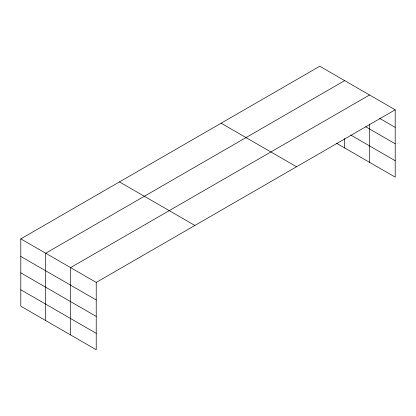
<?xml version="1.0" encoding="UTF-8"?>
<svg xmlns="http://www.w3.org/2000/svg" width="416" height="416" viewBox="0 0 416 416"><rect width="100%" height="100%" fill="white"/><g stroke="black" fill="none" stroke-linecap="round" stroke-linejoin="round"><path stroke-width="0.62" d="M20.8 238.867L96.226 282.412L96.226 349.747L20.8 306.202L20.8 238.867L319.774 66.253L395.2 109.798L395.2 177.133L336.367 143.172M344.666 80.621L45.692 253.235L45.692 320.575M369.554 94.994L70.58 267.602L70.58 334.942M96.226 282.412L395.2 109.798M379.59 118.352L395.2 127.364M365.685 126.745L395.2 143.785M350.75 135.049L395.2 160.711M221.114 123.214L296.54 166.759M119.46 181.901L194.886 225.446M20.8 256.428L96.226 299.972M20.8 272.854L96.226 316.399M20.8 289.775L96.226 333.32M369.554 123.926L369.554 162.328M344.666 138.481L344.666 147.961"/></g></svg>
